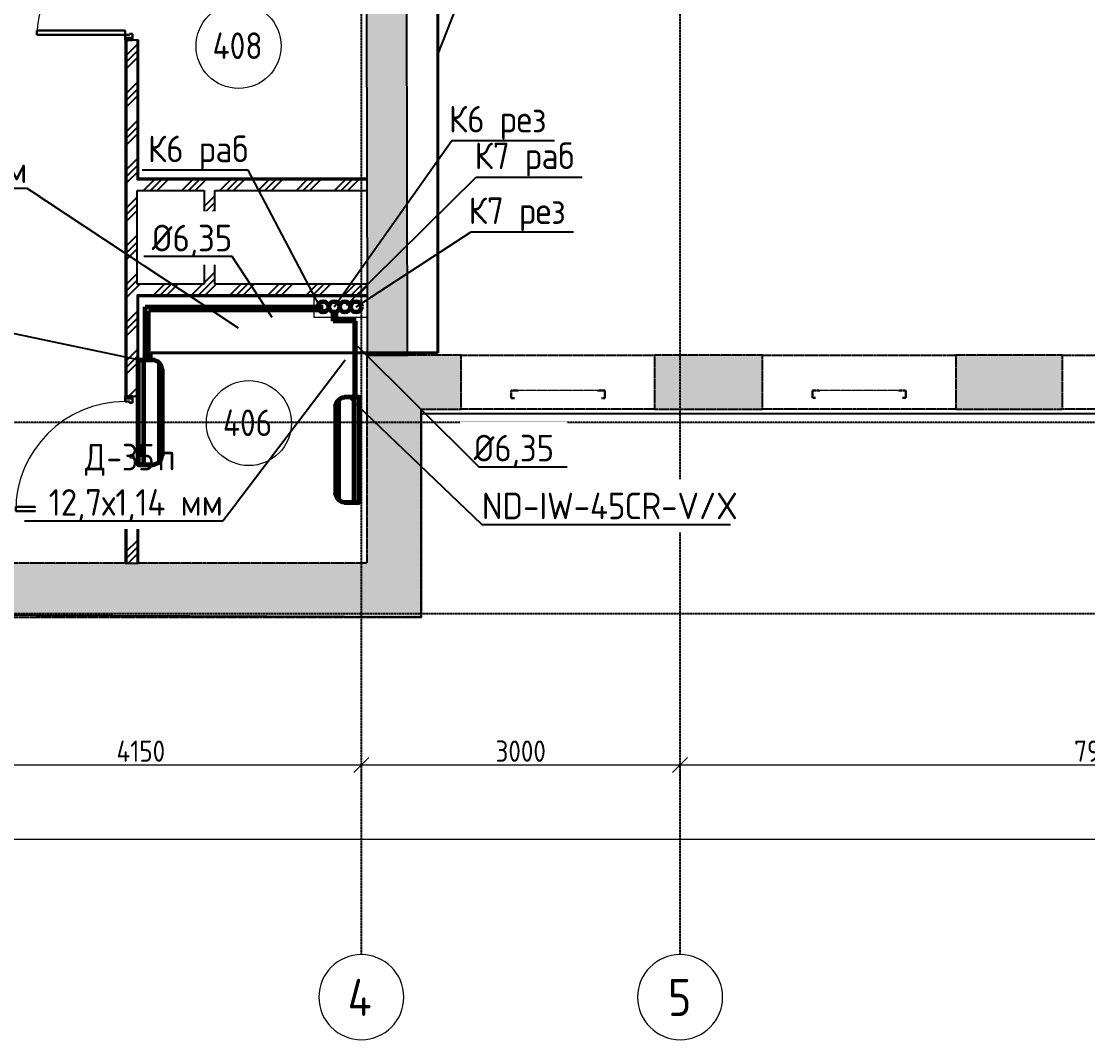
# Model space of a CAD drawing. Header units: millimetres. Extents: x -129048 to 476301, y -5853 to 215316.
# Drawn here: x 327264 to 337300, y -3553 to 6030 of the extents above; entities that cross this region are included whole.
import ezdxf
from ezdxf import colors
from ezdxf.entities.mleader import LeaderData, LeaderLine
from ezdxf.math import Vec2, Vec3

# ---------------------------------------------------------------- set-up
doc = ezdxf.new("R2010")
doc.units = ezdxf.units.MM
for name, pattern in [('ADSK_Линия сетки', [25, 20, -2.5, 0, -2.5]), ('ADSK_Сверху', [4.5, 3, -1.5]), ('ADSK_Снесено', [4.5, 3, -1.5])]:
    doc.linetypes.add(name, pattern=pattern)
for name, color, linetype, lineweight in [('0_АР', 8, 'Continuous', 20), ('GAZLAITER', 1, 'Continuous', 40), ('Двери', 251, 'Continuous', 18), ('Дренаж', 36, 'Continuous', 40), ('Кондеи', 6, 'Continuous', 60), ('Марки дверей', 7, 'Continuous', 20), ('Марки помещений', 7, 'Continuous', 20), ('Окна', 251, 'Continuous', 18), ('Оси', 7, 'Continuous', 9)]:
    doc.layers.add(name, color=color, linetype=linetype, lineweight=lineweight)
for name, color, linetype, lineweight, true_color in [('_ Окна', 5, 'Continuous', 30, 0x0000ff), ('Стены внутренние', 5, 'Continuous', 18, 0x0000ff), ('Стены наружные', 1, 'ADSK_Снесено', 18, 0xff0000), ('Стены штриховка', 5, 'Continuous', 18, 0x0000ff)]:
    doc.layers.add(name, color=color, linetype=linetype, lineweight=lineweight, true_color=true_color)
doc.styles.add('GOST Common', font='GOST Common_0.ttf', dxfattribs={"width": 0.9, "height": 350})
doc.styles.add('GOST Common_1', font='GOST Common_0.ttf', dxfattribs={"width": 0.9, "height": 200})
doc.styles.add('GOST Common_2', font='GOST Common_0.ttf', dxfattribs={"width": 0.9, "height": 250})
doc.styles.add('PIK', font='isocpeur.ttf', dxfattribs={"width": 0.9, "height": 250})
doc.dimstyles.new('ADSK_Основной_2_5_мм', dxfattribs={"dimscale": 304.8, "dimtxt": 251.428749, "dimasz": 0.463911, "dimexe": 0.492126, "dimexo": 0.492126, "dimgap": 0.098425, "dimtad": 1, "dimdec": 1, "dimrnd": 0.1, "dimdsep": 46, "dimtxsty": 'GOST Common_1', "dimblk1": 'OBLIQUE', "dimblk2": 'OBLIQUE', "dimsah": 1, "dimcen": 0.09, "dimdle": 0.492126, "dimazin": 2, "dimtfac": 1, "dimtdec": 4, "dimtix": 1, "dimtmove": 0, "dimatfit": 3, "dimfxl": 1, "dimtvp": 1, "dimtfill": 1, "dimtolj": 1, "dimtzin": 0, "dimlwd": 20, "dimlwe": 20, "dimarcsym": 2})
pattern_1 = [(45, (322754.53, 150), (-179.605, 179.605), []), (45, (322818.03, 150), (0, 359.21), []), (45, (322691.03, 150), (0, 359.21), [])]

# ---------------------------------------------------------------- blocks, each defined once
blk = doc.blocks.new('Витраж-тент со смещением вовне - 60мм 30 сдвиг-1466942-04 План 4-го этажа')
at = {"layer": '_ Окна', "color": 161, "linetype": 'ADSK_Сверху', "true_color": 0xaaaaff}
for p, q in [((-440, 25), (-440, -45)), ((-440, 25), (-410, 25)), ((-440, -45), (-440, 25)), ((440, 25), (410, 25)), ((440, -45), (440, 25)), ((440, -45), (440, 25)), ((-380, -45), (-440, -45)), ((-380, -35), (-380, -45)), ((380, -35), (380, -45)), ((380, -45), (440, -45))]:
    blk.add_line(p, q, dxfattribs=at)
at = {"layer": 'Окна', "color": 161, "linetype": 'ADSK_Сверху', "true_color": 0xaaaaff}
blk.add_line((-380, -45), (380, -45), dxfattribs=at)
blk = doc.blocks.new('AC_Дверь_Однопольная - Д-27п 930х2200h-1983248-04 План 4-го этажа')
at = {"layer": 'Двери', "lineweight": 30}
for p, q in [((-415, 894), (-375, 894)), ((-415, 64), (-415, 894)), ((-375, 894), (-375, 64)), ((-465, 64), (-445, 64)), ((-465, -6), (-465, 64)), ((-445, 64), (-415, 64)), ((-445, -6), (-445, 64)), ((-445, 64), (-445, -6)), ((-375, 64), (-415, 64)), ((-415, 64), (-415, 24)), ((-415, 24), (-405, 24)), ((-405, 24), (-405, -6)), ((405, 24), (415, 24)), ((405, -6), (405, 24)), ((415, 64), (445, 64)), ((415, 24), (415, 64)), ((445, 64), (445, -6)), ((445, 64), (465, 64)), ((445, -6), (445, 64)), ((465, 64), (465, -6)), ((-445, -6), (-465, -6)), ((-405, -6), (-445, -6)), ((445, -6), (405, -6)), ((465, -6), (445, -6))]:
    blk.add_line(p, q, dxfattribs=at)
at = {"layer": 'Двери'}
blk.add_arc((-415, 64), 830, 0, 90, dxfattribs=at)
blk = doc.blocks.new('AC_Дверь_Однопольная - Д-35п 1130х2200h-1983217-04 План 4-го этажа')
at = {"layer": 'Двери', "lineweight": 30}
for p, q in [((-515, 1092), (-475, 1092)), ((-515, 62), (-515, 1092)), ((-475, 1092), (-475, 62)), ((-565, 62), (-545, 62)), ((-565, -8), (-565, 62)), ((-545, 62), (-515, 62)), ((-545, -8), (-545, 62)), ((-545, 62), (-545, -8)), ((-475, 62), (-515, 62)), ((-515, 62), (-515, 22)), ((-515, 22), (-505, 22)), ((-505, 22), (-505, -8)), ((505, 22), (515, 22)), ((505, -8), (505, 22)), ((515, 62), (545, 62)), ((515, 22), (515, 62)), ((545, 62), (545, -8)), ((545, 62), (565, 62)), ((545, -8), (545, 62)), ((565, 62), (565, -8)), ((-545, -8), (-565, -8)), ((-505, -8), (-545, -8)), ((545, -8), (505, -8)), ((565, -8), (545, -8))]:
    blk.add_line(p, q, dxfattribs=at)
at = {"layer": 'Двери'}
blk.add_arc((-515, 62), 1030, 0, 90, dxfattribs=at)
blk = doc.blocks.new('Ось сетки - Круг_Ø8 мм-6577-04 План 4-го этажа')
at = {"layer": 'Оси', "lineweight": 20}
for start, end in [(360, 180), (180, 360)]:
    blk.add_arc((0, 0), 4, start, end, dxfattribs=at)
blk = doc.blocks.new('ADSK_Марка_Помещение_ОдноЗначение - Номер-247393-04 План 4-го этажа')
at = {"layer": 'Марки помещений'}
blk.add_circle((0, 0), 4, dxfattribs=at)
blk = doc.blocks.new('_Oblique')
at = {"color": 0, "linetype": 'ByBlock', "lineweight": -2}
blk.add_line((-0.5, -0.5), (0.5, 0.5), dxfattribs=at)
blk = doc.blocks.new('*D2678')
at = {"color": 0, "lineweight": 20, "transparency": 16777216}
for p, q in [((326164, -968), (330614, -968)), ((326314, -1018), (326314, -1118)), ((330464, -1018), (330464, -1118))]:
    blk.add_line(p, q, dxfattribs=at)
at = {"layer": 'Defpoints', "color": 0, "transparency": 16777216}
for p in [(326314, -868), (330464, -868), (330464, -968)]:
    blk.add_point(p, dxfattribs=at)
at = {"color": 0, "lineweight": 20, "transparency": 16777216, "xscale": 141.4, "yscale": 141.4, "zscale": 141.4, "rotation": 180}
blk.add_blockref('_Oblique', (326314, -968), dxfattribs=at)
at = {"color": 0, "lineweight": 20, "transparency": 16777216, "xscale": 141.4, "yscale": 141.4, "zscale": 141.4}
blk.add_blockref('_Oblique', (330464, -968), dxfattribs=at)
at = {"color": 0, "lineweight": 25, "transparency": 16777216, "insert": (328389, -838), "char_height": 200, "width": 726.16, "attachment_point": 5, "style": 'GOST Common_1', "bg_fill": 3, "box_fill_scale": 1.1, "bg_fill_color": 256, "bg_fill_true_color": 13158600, "bg_fill_transparency": 0}
blk.add_mtext('\\A1;4150', dxfattribs=at)
blk = doc.blocks.new('*D2679')
at = {"color": 0, "lineweight": 20, "transparency": 16777216}
for p, q in [((330314, -968), (333614, -968)), ((330464, -1018), (330464, -1118)), ((333464, -1018), (333464, -1118))]:
    blk.add_line(p, q, dxfattribs=at)
at = {"layer": 'Defpoints', "color": 0, "transparency": 16777216}
for p in [(330464, -868), (333464, -868), (333464, -968)]:
    blk.add_point(p, dxfattribs=at)
at = {"color": 0, "lineweight": 20, "transparency": 16777216, "xscale": 141.4, "yscale": 141.4, "zscale": 141.4, "rotation": 180}
blk.add_blockref('_Oblique', (330464, -968), dxfattribs=at)
at = {"color": 0, "lineweight": 20, "transparency": 16777216, "xscale": 141.4, "yscale": 141.4, "zscale": 141.4}
blk.add_blockref('_Oblique', (333464, -968), dxfattribs=at)
at = {"color": 0, "lineweight": 25, "transparency": 16777216, "insert": (331964, -838), "char_height": 200, "width": 756.84, "attachment_point": 5, "style": 'GOST Common_1', "bg_fill": 3, "box_fill_scale": 1.1, "bg_fill_color": 256, "bg_fill_true_color": 13158600, "bg_fill_transparency": 0}
blk.add_mtext('\\A1;3000', dxfattribs=at)
blk = doc.blocks.new('*D2680')
at = {"color": 0, "lineweight": 20, "transparency": 16777216}
for p, q in [((333314, -968), (341514, -968)), ((333464, -1018), (333464, -1118)), ((341364, -1018), (341364, -1118))]:
    blk.add_line(p, q, dxfattribs=at)
at = {"layer": 'Defpoints', "color": 0, "transparency": 16777216}
for p in [(333464, -868), (341364, -868), (341364, -968)]:
    blk.add_point(p, dxfattribs=at)
at = {"color": 0, "lineweight": 20, "transparency": 16777216, "xscale": 141.4, "yscale": 141.4, "zscale": 141.4, "rotation": 180}
blk.add_blockref('_Oblique', (333464, -968), dxfattribs=at)
at = {"color": 0, "lineweight": 20, "transparency": 16777216, "xscale": 141.4, "yscale": 141.4, "zscale": 141.4}
blk.add_blockref('_Oblique', (341364, -968), dxfattribs=at)
at = {"color": 0, "lineweight": 25, "transparency": 16777216, "insert": (337414, -838), "char_height": 200, "width": 756.84, "attachment_point": 5, "style": 'GOST Common_1', "bg_fill": 3, "box_fill_scale": 1.1, "bg_fill_color": 256, "bg_fill_true_color": 13158600, "bg_fill_transparency": 0}
blk.add_mtext('\\A1;7900', dxfattribs=at)
blk = doc.blocks.new('*D2694')
at = {"color": 0, "lineweight": 20, "transparency": 16777216}
for p, q in [((316664, -1668), (378814, -1668)), ((316814, -1718), (316814, -1818)), ((378664, -1718), (378664, -1818))]:
    blk.add_line(p, q, dxfattribs=at)
at = {"layer": 'Defpoints', "color": 0, "transparency": 16777216}
for p in [(316814, -1568), (378664, -1568), (378664, -1668)]:
    blk.add_point(p, dxfattribs=at)
at = {"color": 0, "lineweight": 20, "transparency": 16777216, "xscale": 141.4, "yscale": 141.4, "zscale": 141.4, "rotation": 180}
blk.add_blockref('_Oblique', (316814, -1668), dxfattribs=at)
at = {"color": 0, "lineweight": 20, "transparency": 16777216, "xscale": 141.4, "yscale": 141.4, "zscale": 141.4}
blk.add_blockref('_Oblique', (378664, -1668), dxfattribs=at)
at = {"color": 0, "lineweight": 25, "transparency": 16777216, "insert": (347739, -1538), "char_height": 200, "width": 889.8, "attachment_point": 5, "style": 'GOST Common_1', "bg_fill": 3, "box_fill_scale": 1.1, "bg_fill_color": 256, "bg_fill_true_color": 13158600, "bg_fill_transparency": 0}
blk.add_mtext('\\A1;61850', dxfattribs=at)
blk = doc.blocks.new('ADSK_Марка_Дверь - Типоразмер_ADSK_Марка-58376-04 План 4-го этажа')
at = {"layer": 'Марки дверей', "lineweight": 9}
blk.add_circle((0, 0), 0.2, dxfattribs=at)
blk = doc.blocks.new('Наружний 45+')
for p, q in [((18256, 8700), (17290, 8700)), ((17290, 8700), (17290, 8563)), ((17290, 8700), (18280, 8700)), ((18280, 8652), (17290, 8652)), ((18252, 8505), (17318, 8505))]:
    blk.add_line(p, q)
for points in [[(17290, 8563), (17290, 8700), (18280, 8700), (18280, 8563)], [(18194, 8477), (17376, 8477)]]:
    blk.add_lwpolyline(points)
for centre, start, end in [((17386, 8573), 185.6492, 264.2441), ((18184, 8573), 275.7559, 354.3508)]:
    blk.add_arc(centre, 96.2, start, end)

msp = doc.modelspace()

# ---------------------------------------------------------------- hatches: boundary and pattern name
at = {"layer": 'Стены внутренние', "lineweight": 25, "true_color": 0x636466}
msp.add_hatch(color=251, dxfattribs=at).paths.add_polyline_path([(330520.038, 2889.132), (330900.037, 2889.877), (330887.314, 9375.37), (330507.315, 9374.624), (330518.627, 3608.273)])
h = msp.add_hatch(dxfattribs=at)
h.set_pattern_fill('FP_1', color=251, style=0, pattern_type=2)
h.set_pattern_definition(pattern_1)
h.paths.add_polyline_path([(328253.41, 4537.845), (328353.41, 4537.845), (328353.41, 5853.396), (328253.41, 5853.396), (328253.41, 4547.845)])
h.paths.add_polyline_path([(328353.41, 6783.396), (328353.41, 7106.872), (328253.41, 7106.872), (328253.41, 6783.396), (328334.117, 6783.396)])
h = msp.add_hatch(dxfattribs=at)
h.set_pattern_fill('FP_1', color=251, style=0, pattern_type=2)
h.set_pattern_definition(pattern_1)
h.paths.add_polyline_path([(328253.41, 3555.788), (328353.41, 3555.788), (328353.41, 4537.845), (328253.41, 4537.845), (328253.41, 3608.273)])
h = msp.add_hatch(dxfattribs=at)
h.set_pattern_fill('FP_1', color=251, style=0, pattern_type=2)
h.set_pattern_definition(pattern_1)
h.paths.add_polyline_path([(328984.41, 4437.845), (330517, 4437.845), (330516.804, 4537.845), (328353.41, 4537.845), (328353.41, 4437.845)])
h = msp.add_hatch(dxfattribs=at)
h.set_pattern_fill('FP_1', color=251, style=0, pattern_type=2)
h.set_pattern_definition(pattern_1)
h.paths.add_polyline_path([(328984.41, 3555.788), (329084.41, 3555.788), (329084.41, 4437.845), (328984.41, 4437.845), (328984.41, 3608.273)])
h = msp.add_hatch(dxfattribs=at)
h.set_pattern_fill('FP_1', color=251, style=0, pattern_type=2)
h.set_pattern_definition(pattern_1)
h.paths.add_polyline_path([(330517.532, 3455.788), (330518.927, 3455.788), (330518.73, 3555.788), (328253.41, 3555.788), (328253.41, 3455.788), (330507.315, 3455.788)])
h = msp.add_hatch(dxfattribs=at)
h.set_pattern_fill('FP_1', color=251, style=0, pattern_type=2)
h.set_pattern_definition(pattern_1)
h.paths.add_polyline_path([(328253.41, 932.021), (328353.41, 932.021), (328353.41, 1371.396), (328253.41, 1371.396)])
h.paths.add_polyline_path([(328353.41, 2501.396), (328353.41, 3455.788), (328253.41, 3455.788), (328253.41, 2501.396), (328311.41, 2501.396)])
at = {"layer": 'Стены наружные', "lineweight": 25, "true_color": 0x636466}
for points in [[(330517.532, 932.021), (331027.532, 932.021), (331027.532, 2889.504), (330517.532, 2889.132), (330517.532, 1048.173)], [(323525.328, 422.021), (331027.532, 422.021), (331027.532, 932.021), (323525.328, 932.021), (323525.328, 805.418)]]:
    msp.add_hatch(color=251, dxfattribs=at).paths.add_polyline_path(points)
h = msp.add_hatch(color=251, dxfattribs=at)
h.paths.add_polyline_path([(364278.988, 2379.504), (365301.466, 2379.504), (365300.526, 2889.504), (364278.988, 2889.504), (364278.988, 2683.426)])
h.paths.add_polyline_path([(362458.988, 2379.504), (362458.988, 2889.504), (361442.167, 2889.504), (361442.167, 2379.504), (361561.126, 2379.504)])
h.paths.add_polyline_path([(359622.167, 2379.504), (359622.167, 2889.504), (358629.152, 2889.504), (358629.152, 2379.504), (359308.448, 2379.504)])
h.paths.add_polyline_path([(356158.593, 2379.504), (356809.152, 2379.504), (356809.152, 2889.504), (355819.175, 2889.504), (355819.175, 2379.504)])
h.paths.add_polyline_path([(352956.271, 2379.504), (353999.175, 2379.504), (353999.175, 2889.504), (352956.271, 2889.504), (352956.271, 2712.135)])
h.paths.add_polyline_path([(351136.271, 2379.504), (351136.271, 2889.504), (350123.488, 2889.504), (350123.488, 2379.504), (350615.418, 2379.504)])
h.paths.add_polyline_path([(348303.488, 2379.504), (348303.488, 2889.504), (347304.348, 2889.504), (347304.348, 2379.504), (348045.055, 2379.504)])
h.paths.add_polyline_path([(344533.073, 2379.504), (345484.348, 2379.504), (345484.348, 2889.504), (344533.073, 2889.504), (344533.073, 2723.679)])
h.paths.add_polyline_path([(341692.252, 2379.504), (342713.073, 2379.504), (342713.073, 2889.504), (341692.252, 2889.504), (341692.252, 2723.679)])
h.paths.add_polyline_path([(339035.07, 2379.504), (339872.252, 2379.504), (339872.252, 2889.504), (338882.042, 2889.504), (338882.042, 2379.504), (339034.34, 2379.504)])
h.paths.add_polyline_path([(336058.776, 2379.504), (337062.042, 2379.504), (337062.042, 2889.504), (336058.776, 2889.504), (336058.776, 2731.969)])
h.paths.add_polyline_path([(331027.532, 2379.504), (331404.768, 2379.504), (331404.768, 2889.504), (331027.532, 2889.504), (331027.532, 2731.969)])
h.paths.add_polyline_path([(334238.776, 2379.504), (334238.776, 2889.504), (333224.768, 2889.504), (333224.768, 2379.504)])

# ---------------------------------------------------------------- linework, layer by layer
at = {"linetype": 'ADSK_Линия сетки', "lineweight": 25}
for p, q in [((330464.445, -2753.384), (330464.445, 21818.801)), ((333464.445, -2753.384), (333464.445, 21818.801)), ((311668.31, 2256.788), (379896.253, 2256.788)), ((311668.31, 456.788), (379896.253, 456.788))]:
    msp.add_line(p, q, dxfattribs=at)
at = {"layer": '0_АР'}
msp.add_lwpolyline([(330018.973, 3443.788), (330518.973, 3443.788), (330518.973, 3243.788), (330018.973, 3243.788)], close=True, dxfattribs=at)
at = {"layer": 'GAZLAITER', "color": 5, "lineweight": 60, "ltscale": 10}
for p, q in [((330199.04, 3209.831), (330199.04, 3294.94)), ((330398.684, 3209.831), (330199.04, 3209.831))]:
    msp.add_line(p, q, dxfattribs=at)
at = {"layer": 'GAZLAITER', "color": 1, "lineweight": 40, "ltscale": 10}
for p, q in [((330233.396, 3224.169), (330233.396, 3299.754)), ((330414.445, 3224.169), (330233.396, 3224.169))]:
    msp.add_line(p, q, dxfattribs=at)
at = {"layer": 'GAZLAITER', "color": 5, "lineweight": 60, "ltscale": 10}
for centre in [(330104.977, 3343.788), (330209.711, 3343.788), (330309.711, 3343.788), (330414.445, 3343.788)]:
    msp.add_circle(centre, 50, dxfattribs=at)
at = {"layer": 'Дренаж'}
for p, q in [((331183.363, 2910.506), (331183.363, 8522.87)), ((328485.66, 2910.506), (331183.363, 2910.506)), ((328485.66, 2910.506), (328485.66, 2844.941))]:
    msp.add_line(p, q, dxfattribs=at)
at = {"layer": 'Стены внутренние', "color": 251, "lineweight": 25, "true_color": 0x636466}
for p, q in [((330507.916, 9068.396), (330516.78, 4549.845)), ((330900.037, 2889.877), (330888.303, 8871.261)), ((328241.41, 5853.396), (328241.41, 2501.396)), ((328368.41, 5853.396), (328311.41, 5853.396)), ((328368.41, 4549.845), (328368.41, 5853.396)), ((330516.78, 4549.845), (328368.41, 4549.845)), ((330516.784, 4547.845), (330518.946, 3445.788)), ((328353.41, 3555.788), (328353.41, 4437.845)), ((328353.41, 4437.845), (328984.41, 4437.845)), ((328984.41, 4437.845), (328984.41, 3555.788)), ((329084.41, 4437.845), (330517, 4437.845)), ((329084.41, 3555.788), (329084.41, 4437.845)), ((328984.41, 3555.788), (328353.41, 3555.788)), ((330518.73, 3555.788), (329084.41, 3555.788)), ((328365.41, 3443.788), (330518.95, 3443.788)), ((328365.41, 2501.396), (328365.41, 3443.788)), ((330518.95, 3443.788), (330520.038, 2889.132)), ((330520.038, 2889.132), (330900.037, 2889.877)), ((328311.41, 2501.396), (328365.41, 2501.396)), ((328241.41, 1371.396), (328241.41, 932.021)), ((328365.41, 1371.396), (328311.41, 1371.396)), ((328365.41, 932.021), (328365.41, 1371.396)), ((328243.41, 932.021), (328363.41, 932.021))]:
    msp.add_line(p, q, dxfattribs=at)
at = {"layer": 'Стены наружные', "color": 251, "lineweight": 25, "true_color": 0x636466}
for p, q in [((331404.768, 2889.504), (330517.532, 2889.504)), ((330517.532, 2889.504), (330517.532, 932.021)), ((331404.768, 2379.504), (331404.768, 2889.504)), ((331404.768, 2889.504), (333224.768, 2889.504)), ((334238.776, 2889.504), (333224.768, 2889.504)), ((333224.768, 2889.504), (333224.768, 2379.504)), ((334238.776, 2379.504), (334238.776, 2889.504)), ((334238.776, 2889.504), (336058.776, 2889.504)), ((337062.042, 2889.504), (336058.776, 2889.504)), ((336058.776, 2889.504), (336058.776, 2379.504)), ((337062.042, 2379.504), (337062.042, 2889.504)), ((337062.042, 2889.504), (338882.042, 2889.504)), ((331027.532, 422.021), (331027.532, 2379.504)), ((331027.532, 2379.504), (331404.768, 2379.504)), ((333224.768, 2379.504), (331404.768, 2379.504)), ((333224.768, 2379.504), (334238.776, 2379.504)), ((336058.776, 2379.504), (334238.776, 2379.504)), ((336058.776, 2379.504), (337062.042, 2379.504)), ((338882.042, 2379.504), (337062.042, 2379.504)), ((328241.41, 932.021), (323525.328, 932.021)), ((330517.532, 932.021), (328365.41, 932.021)), ((323015.328, 422.021), (331027.532, 422.021))]:
    msp.add_line(p, q, dxfattribs=at)
at = {"layer": 'Стены штриховка', "color": 251, "lineweight": 25, "true_color": 0x636466}
for p, q in [((328243.41, 5853.396), (328243.41, 4549.845)), ((328253.41, 5853.396), (328253.41, 2501.396)), ((328353.41, 5853.396), (328353.41, 4537.845)), ((328359.41, 5853.396), (328359.41, 4549.845)), ((328243.41, 4549.845), (328241.41, 4549.845)), ((328243.41, 4547.845), (328243.41, 3445.788)), ((328353.41, 4549.845), (328368.41, 4549.845)), ((330516.784, 4547.845), (328353.41, 4547.845)), ((330516.804, 4537.845), (328353.41, 4537.845)), ((330516.784, 4547.845), (330516.78, 4549.845)), ((328243.41, 3455.788), (328241.41, 3455.788)), ((328243.41, 3443.788), (328241.41, 3443.788)), ((328243.41, 3443.788), (328243.41, 2501.396)), ((328353.41, 3455.788), (330518.927, 3455.788)), ((328353.41, 3455.788), (328353.41, 2501.396)), ((328353.41, 3445.788), (330518.946, 3445.788)), ((328363.41, 3443.788), (328363.41, 2501.396)), ((330518.95, 3443.788), (330518.946, 3445.788)), ((328243.41, 1371.396), (328243.41, 932.021)), ((328253.41, 1371.396), (328253.41, 932.021)), ((328353.41, 1371.396), (328353.41, 932.021)), ((328363.41, 1371.396), (328363.41, 932.021)), ((328241.41, 932.021), (328243.41, 932.021)), ((328363.41, 932.021), (328365.41, 932.021))]:
    msp.add_line(p, q, dxfattribs=at)

# ---------------------------------------------------------------- block references
at = {"lineweight": 25, "xscale": 99.99999999999993, "yscale": 99.99999999999993, "zscale": 99.99999999999993}
for p in [(330464.445, -3153.384), (333464.445, -3153.384)]:
    msp.add_blockref('Ось сетки - Круг_Ø8 мм-6577-04 План 4-го этажа', p, dxfattribs=at)
at = {"layer": '_ Окна', "color": 251, "linetype": 'ADSK_Сверху', "lineweight": 25, "true_color": 0x636466, "rotation": 180}
for p in [(332314.768, 2510.257), (335148.776, 2511.509)]:
    msp.add_blockref('Витраж-тент со смещением вовне - 60мм 30 сдвиг-1466942-04 План 4-го этажа', p, dxfattribs=at)
at = {"layer": 'Двери', "color": 251, "lineweight": 25, "true_color": 0x636466}
for name, p, rotation in [('AC_Дверь_Однопольная - Д-27п 930х2200h-1983248-04 План 4-го этажа', (328304.91, 6318.396), 90.0000000000001), ('AC_Дверь_Однопольная - Д-35п 1130х2200h-1983217-04 План 4-го этажа', (328303.41, 1936.396), 89.9999999999999)]:
    msp.add_blockref(name, p, dxfattribs=dict(at, rotation=rotation))
at = {"layer": 'Кондеи', "rotation": 90}
msp.add_blockref('Наружний 45+', (337065.342, -15434.997), dxfattribs=at)
at = {"layer": 'Марки дверей', "color": 251, "lineweight": 25, "true_color": 0x636466, "xscale": 99.99999999999993, "yscale": 99.99999999999993, "zscale": 99.99999999999993}
msp.add_blockref('ADSK_Марка_Дверь - Типоразмер_ADSK_Марка-58376-04 План 4-го этажа', (328303.41, 1936.396), dxfattribs=at)
at = {"layer": 'Марки помещений', "color": 251, "lineweight": 25, "true_color": 0x636466, "xscale": 99.99999999999993, "yscale": 99.99999999999993, "zscale": 99.99999999999993}
for p in [(329308.93, 5797.819), (329405.999, 2249.43)]:
    msp.add_blockref('ADSK_Марка_Помещение_ОдноЗначение - Номер-247393-04 План 4-го этажа', p, dxfattribs=at)

# ---------------------------------------------------------------- texts
at = {"lineweight": 25, "char_height": 350, "attachment_point": 1, "style": 'GOST Common'}
for s, insert, width in [('\\fGOST Common|b0|i0|c204|p34|;\\W.9;4', (330335.814, -2980.85), 310.25306), ('\\fGOST Common|b0|i0|c204|p34|;\\W.9;5', (333350.664, -2980.85), 274.17712)]:
    msp.add_mtext(s, dxfattribs=dict(at, insert=insert, width=width))
at = {"layer": 'Марки дверей', "color": 251, "lineweight": 25, "true_color": 0x636466, "char_height": 250, "attachment_point": 1, "style": 'GOST Common_2'}
for s, insert, width in [('\\fGOST Common|b0|i0|c204|p34|;\\W.9;Д', (327863.581, 2053.409), 245.31637), ('-35', (328065.987, 2053.409), 584.43019), ('\\fGOST Common|b0|i0|c204|p34|;\\W.9;п', (328548.19, 2053.409), 194.81006)]:
    msp.add_mtext(s, dxfattribs=dict(at, insert=insert, width=width))
at = {"layer": 'Марки помещений', "color": 251, "lineweight": 25, "true_color": 0x636466, "char_height": 250, "width": 606.07575, "attachment_point": 1, "style": 'GOST Common_2'}
for s, insert in [('408', (329064.122, 5925.545)), ('406', (329161.192, 2377.155))]:
    msp.add_mtext(s, dxfattribs=dict(at, insert=insert))

# ---------------------------------------------------------------- leaders
at = {"layer": 'GAZLAITER', "color": 18, "lineweight": 25, "ltscale": 10, "true_color": 0x000000}
ml = msp.add_multileader_mtext('Standard', dxfattribs=at)
ml.set_content('{\\C256;\\c0;К6 рез}', color=2, style='PIK')
ml.set_leader_properties()
ml.build(insert=Vec2(0, 0))
ml.multileader.update_dxf_attribs({"text_left_attachment_type": 6, "text_right_attachment_type": 6, "dogleg_length": 0.36, "arrow_head_size": 0.18})
ctx = ml.context
ctx.base_point, ctx.char_height, ctx.arrow_head_size, ctx.landing_gap_size, ctx.plane_origin = Vec3(331316.544, 4909.771), 250, 0.18, 0.09, Vec3(329517.178, 4545.06)
ctx.left_attachment, ctx.right_attachment, ctx.text_align_type = 6, 6, 2
notes = []
notes.append((ctx, [(0, (1, 1, 0), (331316.184, 4909.771), (1, 0), 0.36, [(1, [(330209.711, 3343.788)], 0, [])])]))
ctx.mtext.insert, ctx.mtext.alignment, ctx.mtext.flow_direction = Vec3(332205.384, 5234.771), 3, 5
ml = msp.add_multileader_mtext('Standard', dxfattribs=at)
ml.set_content('{\\C256;\\c0;К7 раб}', color=2, style='PIK')
ml.set_leader_properties()
ml.build(insert=Vec2(0, 0))
ml.multileader.update_dxf_attribs({"text_left_attachment_type": 6, "text_right_attachment_type": 6, "dogleg_length": 0.36, "arrow_head_size": 0.18})
ctx = ml.context
ctx.base_point, ctx.char_height, ctx.arrow_head_size, ctx.landing_gap_size, ctx.plane_origin = Vec3(331544.221, 4564.75), 250, 0.18, 0.09, Vec3(328147.688, 2614.698)
ctx.left_attachment, ctx.right_attachment, ctx.text_align_type = 6, 6, 2
notes.append((ctx, [(0, (1, 1, 0), (331543.861, 4564.75), (1, 0), 0.36, [(1, [(330323.707, 3357.282)], 0, [])])]))
ctx.mtext.insert, ctx.mtext.width, ctx.mtext.alignment, ctx.mtext.flow_direction = Vec3(332466.981, 4889.75), 1440.91217, 3, 5
ml = msp.add_multileader_mtext('Standard', dxfattribs=at)
ml.set_content('{\\C256;\\c0;К7 рез}', color=2, style='PIK')
ml.set_leader_properties()
ml.build(insert=Vec2(0, 0))
ml.multileader.update_dxf_attribs({"text_left_attachment_type": 6, "text_right_attachment_type": 6, "dogleg_length": 0.36, "arrow_head_size": 0.18})
ctx = ml.context
ctx.base_point, ctx.char_height, ctx.arrow_head_size, ctx.landing_gap_size, ctx.plane_origin = Vec3(331497.276, 4048.137), 250, 0.18, 0.09, Vec3(329621.912, 4645.06)
ctx.left_attachment, ctx.right_attachment, ctx.text_align_type = 6, 6, 2
notes.append((ctx, [(0, (1, 1, 0), (331496.916, 4048.137), (1, 0), 0.36, [(1, [(330414.445, 3343.788)], 0, [])])]))
ctx.mtext.insert, ctx.mtext.alignment, ctx.mtext.flow_direction = Vec3(332386.116, 4373.137), 3, 5
for ctx, leaders in notes:
    for number, flags, end, landing, length, lines in leaders:
        leader = LeaderData()
        leader.index, (leader.has_last_leader_line, leader.has_dogleg_vector, leader.attachment_direction) = number, flags
        leader.last_leader_point, leader.dogleg_vector, leader.dogleg_length = Vec3(end), Vec3(landing), length
        for number, points, colour, breaks in lines:
            line = LeaderLine()
            line.index, line.vertices, line.color, line.breaks = number, Vec3.list(points), colors.encode_raw_color(colour), breaks
            leader.lines.append(line)
        ctx.leaders.append(leader)

# ---------------------------------------------------------------- next in the draw order: dimensions: what is measured, and where the dimension line sits
at = {"lineweight": 25}
for base, p1, p2, override, picture, middle in [((330464.445, -967.894), (326314.445, -867.909), (330464.445, -867.909), {"dimpost": '<>', "dimfxl": 4150}, '*D2678', (328389.445, -837.894)), ((378664.445, -1667.894), (316814.445, -1567.909), (378664.445, -1567.909), {"dimpost": '<>', "dimfxl": 61850}, '*D2694', (347739.445, -1537.894))]:
    dim = msp.add_linear_dim(base=base, p1=p1, p2=p2, dimstyle='ADSK_Основной_2_5_мм', override=override, dxfattribs=at)
    dim.commit()
    dim.dimension.update_dxf_attribs({"geometry": picture, "text_midpoint": middle})

# ---------------------------------------------------------------- next in the draw order: dimensions: what is measured, and where the dimension line sits
dim = msp.add_linear_dim(base=(333464.445, -967.894), p1=(330464.445, -867.909), p2=(333464.445, -867.909), dimstyle='ADSK_Основной_2_5_мм', override={"dimpost": '<>', "dimfxl": 3000}, dxfattribs=at)
dim.commit()
dim.dimension.update_dxf_attribs({"geometry": '*D2679', "text_midpoint": (331964.445, -837.894)})

# ---------------------------------------------------------------- next in the draw order: dimensions: what is measured, and where the dimension line sits
dim = msp.add_linear_dim(base=(341364.445, -967.894), p1=(333464.445, -867.909), p2=(341364.445, -867.909), dimstyle='ADSK_Основной_2_5_мм', override={"dimpost": '<>', "dimfxl": 7900}, dxfattribs=at)
dim.commit()
dim.dimension.update_dxf_attribs({"geometry": '*D2680', "text_midpoint": (337414.445, -837.894)})

# ---------------------------------------------------------------- next in the draw order: linework, layer by layer
at = {"color": 251, "lineweight": 25, "true_color": 0x636466}
msp.add_lwpolyline([(368787.747, 21084.059), (368787.747, 43909.207), (378787.152, 43909.207), (378968.484, 8682.302), (372687.935, 8682.302), (372687.935, 300.232), (364791.466, 300.232), (364791.466, 2256.788), (353990.508, 2336.478), (354090.93, 2335.737), (354090.93, -2582.567), (341727.178, -2582.567), (341727.178, 2336.478), (331027.532, 2336.478), (331027.532, 422.021), (323045.033, 456.788), (323045.033, 8679.252)], dxfattribs=at)

# ---------------------------------------------------------------- next in the draw order: leaders
at = {"layer": 'GAZLAITER', "color": 18, "lineweight": 25, "ltscale": 10, "true_color": 0x000000}
ml = msp.add_multileader_mtext('Standard', dxfattribs=at)
ml.set_content('{\\C256;\\c0;В стояк канализации}', color=1, style='PIK')
ml.set_leader_properties()
ml.build(insert=Vec2(0, 0))
ml.multileader.update_dxf_attribs({"text_right_attachment_type": 6, "dogleg_length": 0.36, "arrow_head_size": 0.18})
ctx = ml.context
ctx.base_point, ctx.char_height, ctx.arrow_head_size, ctx.landing_gap_size, ctx.plane_origin = Vec3(331821.126, 7336.383), 250, 0.18, 0.09, Vec3(331183.363, 7774.521)
ctx.right_attachment, ctx.text_align_type = 6, 2
notes = []
notes.append((ctx, [(0, (1, 1, 0), (331820.766, 7336.383), (1, 0), 0.36, [(0, [(331183.363, 5716.688)], 0, [])])]))
ctx.mtext.insert, ctx.mtext.alignment, ctx.mtext.flow_direction = Vec3(334847.466, 7480.133), 3, 5
ctx.mtext.has_bg_fill, ctx.mtext.bg_color, ctx.mtext.bg_scale_factor, ctx.mtext.bg_transparency, ctx.mtext.use_window_bg_color = 1, -1027028792, 1.5, 0, 1
at = {"layer": 'Кондеи', "color": 18, "lineweight": 25, "ltscale": 10, "true_color": 0x000000}
ml = msp.add_multileader_mtext('Standard', dxfattribs=at)
ml.set_content('ND-IW-45СR-V/X', color=(0, 0, 0), style='PIK')
ml.set_leader_properties()
ml.build(insert=Vec2(0, 0))
ml.multileader.update_dxf_attribs({"text_left_attachment_type": 6, "text_right_attachment_type": 6, "dogleg_length": 0.36, "arrow_head_size": 0.18})
ctx = ml.context
ctx.base_point, ctx.char_height, ctx.arrow_head_size, ctx.landing_gap_size, ctx.plane_origin = Vec3(324860.205, 3090.624), 250, 0.18, 0.09, Vec3(328473.463, 3040.28)
ctx.left_attachment, ctx.right_attachment, ctx.text_align_type = 6, 6, 2
notes.append((ctx, [(0, (1, 1, 0), (327200.745, 3090.624), (-1, 0), 0.36, [(0, [(328365.071, 2844.941)], 0, [])])]))
ctx.mtext.insert, ctx.mtext.alignment, ctx.mtext.flow_direction = Vec3(327200.295, 3390.624), 3, 5
ctx.mtext.has_bg_fill, ctx.mtext.bg_color, ctx.mtext.bg_scale_factor, ctx.mtext.bg_transparency, ctx.mtext.use_window_bg_color = 1, -1027028792, 1.5, 0, 1
ml = msp.add_multileader_mtext('Standard', dxfattribs=at)
ml.set_content('ND-IW-45СR-V/X', color=(0, 0, 0), style='PIK')
ml.set_leader_properties()
ml.build(insert=Vec2(0, 0))
ml.multileader.update_dxf_attribs({"text_left_attachment_type": 6, "text_right_attachment_type": 6, "dogleg_length": 0.36, "arrow_head_size": 0.18})
ctx = ml.context
ctx.base_point, ctx.char_height, ctx.arrow_head_size, ctx.landing_gap_size, ctx.plane_origin = Vec3(331598.843, 1294.699), 250, 0.18, 0.09, Vec3(330349.407, 2490.386)
ctx.left_attachment, ctx.right_attachment = 6, 6
notes.append((ctx, [(1, (1, 1, 0), (331598.483, 1294.699), (1, 0), 0.36, [(0, [(330349.407, 2490.386)], 0, [])])]))
ctx.mtext.insert, ctx.mtext.flow_direction = Vec3(331598.933, 1594.699), 5
ctx.mtext.has_bg_fill, ctx.mtext.bg_color, ctx.mtext.bg_scale_factor, ctx.mtext.bg_transparency, ctx.mtext.use_window_bg_color = 1, -1027028792, 1.5, 0, 1
for ctx, leaders in notes:
    for number, flags, end, landing, length, lines in leaders:
        leader = LeaderData()
        leader.index, (leader.has_last_leader_line, leader.has_dogleg_vector, leader.attachment_direction) = number, flags
        leader.last_leader_point, leader.dogleg_vector, leader.dogleg_length = Vec3(end), Vec3(landing), length
        for number, points, colour, breaks in lines:
            line = LeaderLine()
            line.index, line.vertices, line.color, line.breaks = number, Vec3.list(points), colors.encode_raw_color(colour), breaks
            leader.lines.append(line)
        ctx.leaders.append(leader)

# ---------------------------------------------------------------- next in the draw order: block references
at = {"layer": 'Кондеи', "xscale": -1, "rotation": 270}
msp.add_blockref('Наружний 45+', (321742.814, -15786.849), dxfattribs=at)

# ---------------------------------------------------------------- next in the draw order: leaders
at = {"layer": 'GAZLAITER', "color": 18, "lineweight": 25, "ltscale": 10, "true_color": 0x000000}
ml = msp.add_multileader_mtext('Standard', dxfattribs=at)
ml.set_content('{\\C256;\\c0;%%C6,35}', color=1, style='PIK')
ml.set_leader_properties()
ml.build(insert=Vec2(0, 0))
ml.multileader.update_dxf_attribs({"text_left_attachment_type": 6, "text_right_attachment_type": 6, "dogleg_length": 0.36, "arrow_head_size": 0.18})
ctx = ml.context
ctx.base_point, ctx.char_height, ctx.arrow_head_size, ctx.landing_gap_size, ctx.plane_origin = Vec3(328540.414, 3815.537), 250, 0.18, 0.09, Vec3(329624.423, 3243.282)
ctx.left_attachment, ctx.right_attachment, ctx.text_align_type = 6, 6, 2
notes = []
notes.append((ctx, [(1, (1, 1, 0), (329249.704, 3815.537), (-1, 0), 0.36, [(0, [(329624.423, 3243.282)], 0, [])])]))
ctx.mtext.insert, ctx.mtext.alignment, ctx.mtext.flow_direction = Vec3(329249.254, 4115.537), 3, 5
ctx.mtext.has_bg_fill, ctx.mtext.bg_color, ctx.mtext.bg_scale_factor, ctx.mtext.bg_transparency, ctx.mtext.use_window_bg_color = 1, -1027028792, 1.5, 0, 1
for ctx, leaders in notes:
    for number, flags, end, landing, length, lines in leaders:
        leader = LeaderData()
        leader.index, (leader.has_last_leader_line, leader.has_dogleg_vector, leader.attachment_direction) = number, flags
        leader.last_leader_point, leader.dogleg_vector, leader.dogleg_length = Vec3(end), Vec3(landing), length
        for number, points, colour, breaks in lines:
            line = LeaderLine()
            line.index, line.vertices, line.color, line.breaks = number, Vec3.list(points), colors.encode_raw_color(colour), breaks
            leader.lines.append(line)
        ctx.leaders.append(leader)

# ---------------------------------------------------------------- next in the draw order: leaders
ml = msp.add_multileader_mtext('Standard', dxfattribs=at)
ml.set_content('12,7х1,14 мм', color=(0, 0, 0), style='PIK')
ml.set_leader_properties()
ml.build(insert=Vec2(0, 0))
ml.multileader.update_dxf_attribs({"text_left_attachment_type": 6, "text_right_attachment_type": 6, "dogleg_length": 0.36, "arrow_head_size": 0.18})
ctx = ml.context
ctx.base_point, ctx.char_height, ctx.arrow_head_size, ctx.landing_gap_size, ctx.plane_origin = Vec3(325722.849, 4456.76), 250, 0.18, 0.09, Vec3(327898.027, 4055.201)
ctx.left_attachment, ctx.right_attachment, ctx.text_align_type = 6, 6, 2
notes = []
notes.append((ctx, [(0, (1, 1, 0), (327320.889, 4456.76), (-1, 0), 0.36, [(0, [(329309.298, 3143.282)], 0, [])])]))
ctx.mtext.insert, ctx.mtext.alignment, ctx.mtext.flow_direction = Vec3(327320.439, 4756.76), 3, 5
ctx.mtext.has_bg_fill, ctx.mtext.bg_color, ctx.mtext.bg_scale_factor, ctx.mtext.bg_transparency, ctx.mtext.use_window_bg_color = 1, -1027028792, 1.5, 0, 1
ml = msp.add_multileader_mtext('Standard', dxfattribs=at)
ml.set_content('{\\C256;\\c0;%%C6,35}', color=1, style='PIK')
ml.set_leader_properties()
ml.build(insert=Vec2(0, 0))
ml.multileader.update_dxf_attribs({"text_left_attachment_type": 6, "text_right_attachment_type": 6, "dogleg_length": 0.36, "arrow_head_size": 0.18})
ctx = ml.context
ctx.base_point, ctx.char_height, ctx.arrow_head_size, ctx.landing_gap_size, ctx.plane_origin = Vec3(331569.434, 1838.59), 250, 0.18, 0.09, Vec3(330341.241, 3341.101)
ctx.left_attachment, ctx.right_attachment, ctx.text_align_type = 6, 6, 2
notes.append((ctx, [(0, (1, 1, 0), (331569.074, 1838.59), (1, 0), 0.36, [(0, [(330414.445, 2986.253)], 0, [])])]))
ctx.mtext.insert, ctx.mtext.alignment, ctx.mtext.flow_direction = Vec3(332278.274, 2138.59), 3, 5
ctx.mtext.has_bg_fill, ctx.mtext.bg_color, ctx.mtext.bg_scale_factor, ctx.mtext.bg_transparency, ctx.mtext.use_window_bg_color = 1, -1027028792, 1.5, 0, 1
ml = msp.add_multileader_mtext('Standard', dxfattribs=at)
ml.set_content('12,7х1,14 мм', color=(0, 0, 0), style='PIK')
ml.set_leader_properties()
ml.build(insert=Vec2(0, 0))
ml.multileader.update_dxf_attribs({"text_left_attachment_type": 6, "text_right_attachment_type": 6, "dogleg_length": 0.36, "arrow_head_size": 0.18})
ctx = ml.context
ctx.base_point, ctx.char_height, ctx.arrow_head_size, ctx.landing_gap_size, ctx.plane_origin = Vec3(327563.032, 1327.666), 250, 0.18, 0.09, Vec3(329059.249, 743.085)
ctx.left_attachment, ctx.right_attachment, ctx.text_align_type = 6, 6, 2
notes.append((ctx, [(0, (1, 1, 0), (329161.072, 1327.666), (-1, 0), 0.36, [(0, [(330312.557, 2840.34)], 0, [])])]))
ctx.mtext.insert, ctx.mtext.alignment, ctx.mtext.flow_direction = Vec3(329160.622, 1627.666), 3, 5
ctx.mtext.has_bg_fill, ctx.mtext.bg_color, ctx.mtext.bg_scale_factor, ctx.mtext.bg_transparency, ctx.mtext.use_window_bg_color = 1, -1027028792, 1.5, 0, 1
for ctx, leaders in notes:
    for number, flags, end, landing, length, lines in leaders:
        leader = LeaderData()
        leader.index, (leader.has_last_leader_line, leader.has_dogleg_vector, leader.attachment_direction) = number, flags
        leader.last_leader_point, leader.dogleg_vector, leader.dogleg_length = Vec3(end), Vec3(landing), length
        for number, points, colour, breaks in lines:
            line = LeaderLine()
            line.index, line.vertices, line.color, line.breaks = number, Vec3.list(points), colors.encode_raw_color(colour), breaks
            leader.lines.append(line)
        ctx.leaders.append(leader)

# ---------------------------------------------------------------- next in the draw order: linework, layer by layer
at = {"layer": 'GAZLAITER', "lineweight": 60, "ltscale": 10}
msp.add_line((328429.497, 3343.788), (330104.977, 3343.788), dxfattribs=at)
at = {"layer": 'GAZLAITER', "color": 5, "lineweight": 50, "ltscale": 10}
msp.add_line((328462.923, 3307.007), (330153.384, 3307.79), dxfattribs=at)
at = {"layer": 'GAZLAITER', "color": 5, "lineweight": 60, "ltscale": 10}
msp.add_line((330398.684, 3209.831), (330398.684, 2493.088), dxfattribs=at)
at = {"layer": 'GAZLAITER', "color": 1, "lineweight": 40, "ltscale": 10}
msp.add_line((330414.445, 3207.282), (330414.445, 2493.088), dxfattribs=at)

# ---------------------------------------------------------------- next in the draw order: leaders
at = {"layer": 'GAZLAITER', "color": 18, "lineweight": 25, "ltscale": 10, "true_color": 0x000000}
ml = msp.add_multileader_mtext('Standard', dxfattribs=at)
ml.set_content('{\\C256;\\c0;К6 раб}', color=2, style='PIK')
ml.set_leader_properties()
ml.build(insert=Vec2(0, 0))
ml.multileader.update_dxf_attribs({"text_left_attachment_type": 6, "text_right_attachment_type": 6, "dogleg_length": 0.36, "arrow_head_size": 0.18})
ctx = ml.context
ctx.base_point, ctx.char_height, ctx.arrow_head_size, ctx.landing_gap_size, ctx.plane_origin = Vec3(328475.565, 4629.687), 250, 0.18, 0.09, Vec3(328042.954, 2514.698)
ctx.left_attachment, ctx.right_attachment, ctx.text_align_type = 6, 6, 2
notes = []
notes.append((ctx, [(1, (1, 1, 0), (329398.775, 4629.687), (-1, 0), 0.36, [(0, [(330103.024, 3293.826)], 0, [])])]))
ctx.mtext.insert, ctx.mtext.width, ctx.mtext.alignment, ctx.mtext.flow_direction = Vec3(329398.325, 4954.687), 1440.91217, 3, 5
ml = msp.add_multileader_mtext('Standard', dxfattribs=at)
ml.set_content('12,7х1,14 мм', color=(0, 0, 0), style='PIK')
ml.set_leader_properties()
ml.build(insert=Vec2(0, 0))
ml.multileader.update_dxf_attribs({"text_left_attachment_type": 6, "text_right_attachment_type": 6, "dogleg_length": 0.36, "arrow_head_size": 0.18})
ctx = ml.context
ctx.base_point, ctx.char_height, ctx.arrow_head_size, ctx.landing_gap_size, ctx.plane_origin = Vec3(327563.032, 1327.666), 250, 0.18, 0.09, Vec3(329059.249, 743.085)
ctx.left_attachment, ctx.right_attachment, ctx.text_align_type = 6, 6, 2
notes.append((ctx, [(0, (1, 1, 0), (329161.072, 1327.666), (-1, 0), 0.36, [(0, [(330312.557, 2840.34)], 0, [])])]))
ctx.mtext.insert, ctx.mtext.alignment, ctx.mtext.flow_direction = Vec3(329160.622, 1627.666), 3, 5
ctx.mtext.has_bg_fill, ctx.mtext.bg_color, ctx.mtext.bg_scale_factor, ctx.mtext.bg_transparency, ctx.mtext.use_window_bg_color = 1, -1027028792, 1.5, 0, 1
for ctx, leaders in notes:
    for number, flags, end, landing, length, lines in leaders:
        leader = LeaderData()
        leader.index, (leader.has_last_leader_line, leader.has_dogleg_vector, leader.attachment_direction) = number, flags
        leader.last_leader_point, leader.dogleg_vector, leader.dogleg_length = Vec3(end), Vec3(landing), length
        for number, points, colour, breaks in lines:
            line = LeaderLine()
            line.index, line.vertices, line.color, line.breaks = number, Vec3.list(points), colors.encode_raw_color(colour), breaks
            leader.lines.append(line)
        ctx.leaders.append(leader)

# ---------------------------------------------------------------- next in the draw order: linework, layer by layer
at = {"layer": 'GAZLAITER', "lineweight": 60, "ltscale": 10}
msp.add_line((328429.497, 2849.058), (328429.497, 3343.788), dxfattribs=at)
at = {"layer": 'GAZLAITER', "color": 5, "lineweight": 50, "ltscale": 10}
msp.add_line((328462.923, 2844.941), (328462.923, 3307.007), dxfattribs=at)

doc.saveas('drawing.dxf')
